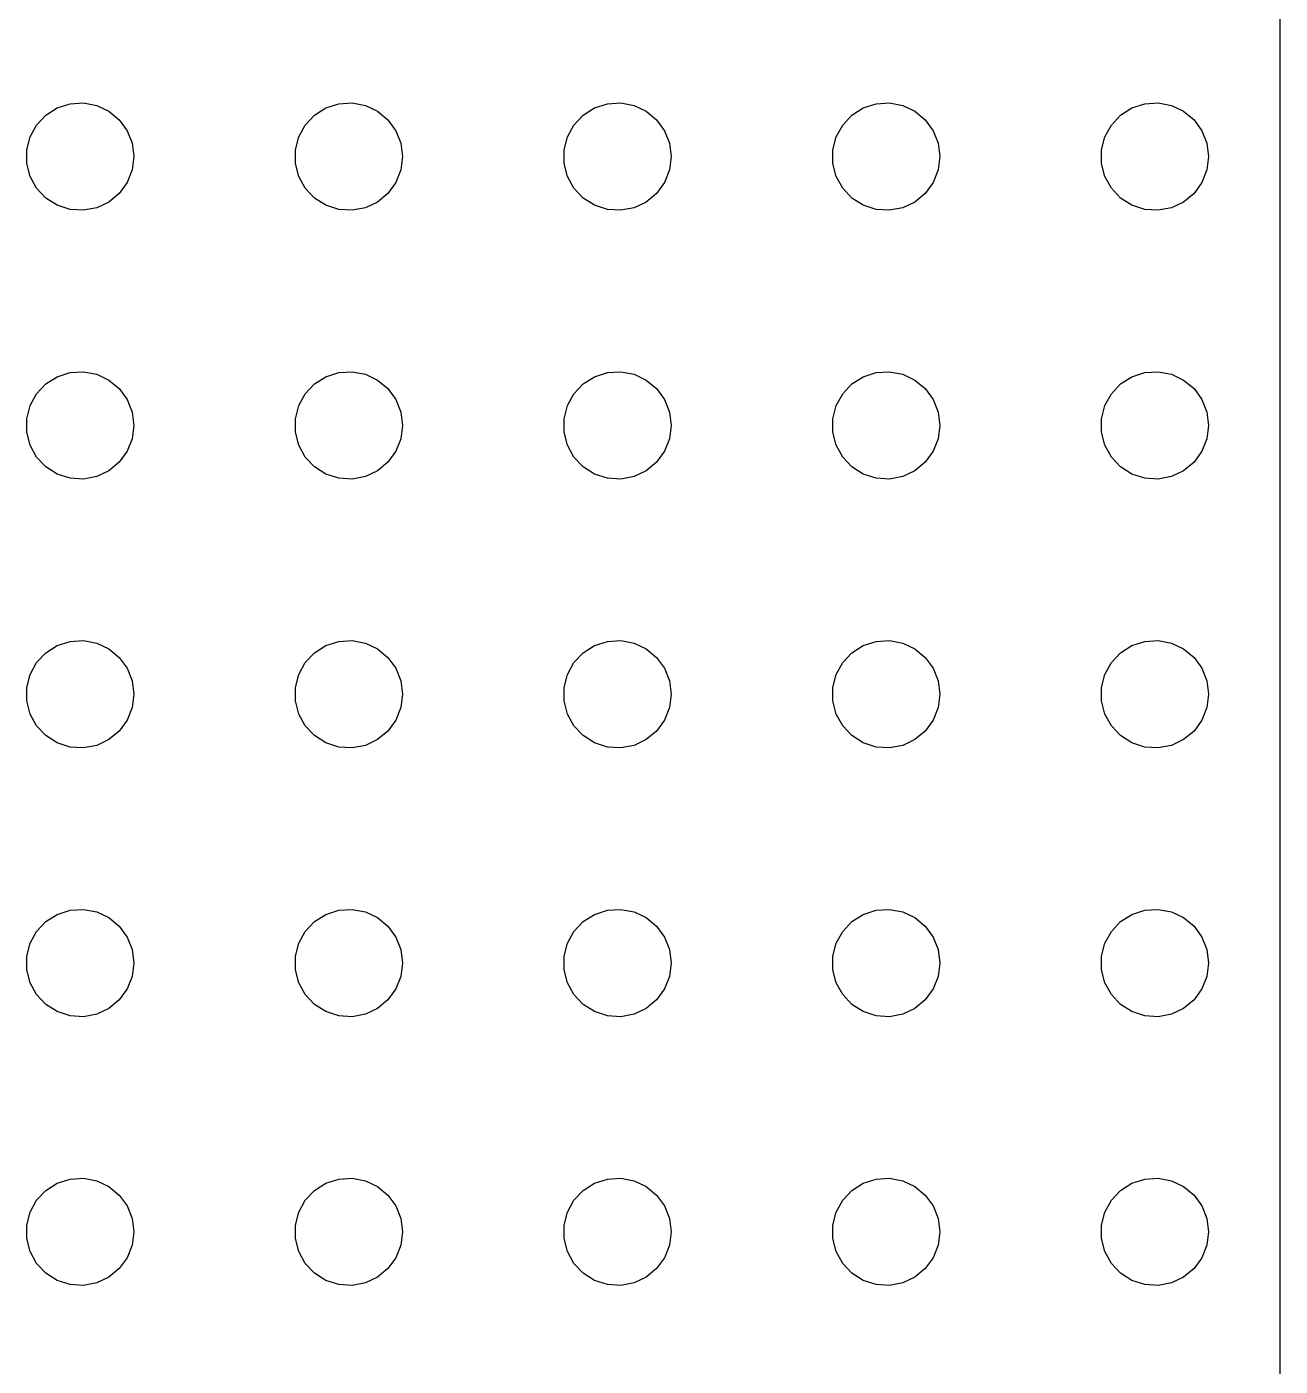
# Model space of a CAD drawing. Header units: metres. Extents: x -149 to 150, y -149 to 149.
# Drawn here: x 79.5 to 149.5, y 0 to 74.7 of the extents above; entities that cross this region are included whole.
import ezdxf

# ---------------------------------------------------------------- set-up
doc = ezdxf.new("R2010")
doc.units = ezdxf.units.M

msp = doc.modelspace()

# ---------------------------------------------------------------- linework, layer by layer
for p, q in [((149.5, -144.5), (149.5, 144.5)), ((81.2227, 70.2145), (81.9379, 70.4469)), ((81.9379, 70.4469), (82.6884, 70.4941)), ((82.6884, 70.4941), (83.427, 70.3532)), ((83.427, 70.3532), (84.1075, 70.033)), ((96.2227, 70.2145), (96.9379, 70.4469)), ((96.9379, 70.4469), (97.6884, 70.4941)), ((97.6884, 70.4941), (98.427, 70.3532)), ((98.427, 70.3532), (99.1075, 70.033)), ((111.223, 70.2145), (111.938, 70.4469)), ((111.938, 70.4469), (112.688, 70.4941)), ((112.688, 70.4941), (113.427, 70.3532)), ((113.427, 70.3532), (114.107, 70.033)), ((126.223, 70.2145), (126.938, 70.4469)), ((126.938, 70.4469), (127.688, 70.4941)), ((127.688, 70.4941), (128.427, 70.3532)), ((128.427, 70.3532), (129.107, 70.033)), ((141.223, 70.2145), (141.938, 70.4469)), ((141.938, 70.4469), (142.688, 70.4941)), ((142.688, 70.4941), (143.427, 70.3532)), ((143.427, 70.3532), (144.107, 70.033)), ((80.073, 69.2634), (80.5877, 69.8115)), ((80.5877, 69.8115), (81.2227, 70.2145)), ((84.1075, 70.033), (84.6869, 69.5536)), ((84.6869, 69.5536), (85.1289, 68.9453)), ((95.073, 69.2634), (95.5877, 69.8115)), ((95.5877, 69.8115), (96.2227, 70.2145)), ((99.1075, 70.033), (99.6869, 69.5536)), ((99.6869, 69.5536), (100.129, 68.9453)), ((110.073, 69.2634), (110.588, 69.8115)), ((110.588, 69.8115), (111.223, 70.2145)), ((114.107, 70.033), (114.687, 69.5536)), ((114.687, 69.5536), (115.129, 68.9453)), ((125.073, 69.2634), (125.588, 69.8115)), ((125.588, 69.8115), (126.223, 70.2145)), ((129.107, 70.033), (129.687, 69.5536)), ((129.687, 69.5536), (130.129, 68.9453)), ((140.073, 69.2634), (140.588, 69.8115)), ((140.588, 69.8115), (141.223, 70.2145)), ((144.107, 70.033), (144.687, 69.5536)), ((144.687, 69.5536), (145.129, 68.9453)), ((79.7107, 68.6044), (80.073, 69.2634)), ((85.1289, 68.9453), (85.4057, 68.2461)), ((94.7107, 68.6044), (95.073, 69.2634)), ((100.129, 68.9453), (100.406, 68.2461)), ((109.711, 68.6044), (110.073, 69.2634)), ((115.129, 68.9453), (115.406, 68.2461)), ((124.711, 68.6044), (125.073, 69.2634)), ((130.129, 68.9453), (130.406, 68.2461)), ((139.711, 68.6044), (140.073, 69.2634)), ((145.129, 68.9453), (145.406, 68.2461)), ((79.5237, 67.876), (79.7107, 68.6044)), ((85.4057, 68.2461), (85.5, 67.5)), ((94.5237, 67.876), (94.7107, 68.6044)), ((100.406, 68.2461), (100.5, 67.5)), ((109.524, 67.876), (109.711, 68.6044)), ((115.406, 68.2461), (115.5, 67.5)), ((124.524, 67.876), (124.711, 68.6044)), ((130.406, 68.2461), (130.5, 67.5)), ((139.524, 67.876), (139.711, 68.6044)), ((145.406, 68.2461), (145.5, 67.5)), ((79.5237, 67.124), (79.5237, 67.876)), ((85.5, 67.5), (85.4057, 66.7539)), ((94.5237, 67.124), (94.5237, 67.876)), ((100.5, 67.5), (100.406, 66.7539)), ((109.524, 67.124), (109.524, 67.876)), ((115.5, 67.5), (115.406, 66.7539)), ((124.524, 67.124), (124.524, 67.876)), ((130.5, 67.5), (130.406, 66.7539)), ((139.524, 67.124), (139.524, 67.876)), ((145.5, 67.5), (145.406, 66.7539)), ((79.7107, 66.3956), (79.5237, 67.124)), ((85.4057, 66.7539), (85.1289, 66.0547)), ((94.7107, 66.3956), (94.5237, 67.124)), ((100.406, 66.7539), (100.129, 66.0547)), ((109.711, 66.3956), (109.524, 67.124)), ((115.406, 66.7539), (115.129, 66.0547)), ((124.711, 66.3956), (124.524, 67.124)), ((130.406, 66.7539), (130.129, 66.0547)), ((139.711, 66.3956), (139.524, 67.124)), ((145.406, 66.7539), (145.129, 66.0547)), ((80.073, 65.7366), (79.7107, 66.3956)), ((85.1289, 66.0547), (84.6869, 65.4464)), ((95.073, 65.7366), (94.7107, 66.3956)), ((100.129, 66.0547), (99.6869, 65.4464)), ((110.073, 65.7366), (109.711, 66.3956)), ((115.129, 66.0547), (114.687, 65.4464)), ((125.073, 65.7366), (124.711, 66.3956)), ((130.129, 66.0547), (129.687, 65.4464)), ((140.073, 65.7366), (139.711, 66.3956)), ((145.129, 66.0547), (144.687, 65.4464)), ((80.5877, 65.1885), (80.073, 65.7366)), ((81.2227, 64.7855), (80.5877, 65.1885)), ((84.6869, 65.4464), (84.1075, 64.967)), ((95.5877, 65.1885), (95.073, 65.7366)), ((96.2227, 64.7855), (95.5877, 65.1885)), ((99.6869, 65.4464), (99.1075, 64.967)), ((110.588, 65.1885), (110.073, 65.7366)), ((111.223, 64.7855), (110.588, 65.1885)), ((114.687, 65.4464), (114.107, 64.967)), ((125.588, 65.1885), (125.073, 65.7366)), ((126.223, 64.7855), (125.588, 65.1885)), ((129.687, 65.4464), (129.107, 64.967)), ((140.588, 65.1885), (140.073, 65.7366)), ((141.223, 64.7855), (140.588, 65.1885)), ((144.687, 65.4464), (144.107, 64.967)), ((81.9379, 64.5531), (81.2227, 64.7855)), ((82.6884, 64.5059), (81.9379, 64.5531)), ((83.427, 64.6468), (82.6884, 64.5059)), ((84.1075, 64.967), (83.427, 64.6468)), ((96.9379, 64.5531), (96.2227, 64.7855)), ((97.6884, 64.5059), (96.9379, 64.5531)), ((98.427, 64.6468), (97.6884, 64.5059)), ((99.1075, 64.967), (98.427, 64.6468)), ((111.938, 64.5531), (111.223, 64.7855)), ((112.688, 64.5059), (111.938, 64.5531)), ((113.427, 64.6468), (112.688, 64.5059)), ((114.107, 64.967), (113.427, 64.6468)), ((126.938, 64.5531), (126.223, 64.7855)), ((127.688, 64.5059), (126.938, 64.5531)), ((128.427, 64.6468), (127.688, 64.5059)), ((129.107, 64.967), (128.427, 64.6468)), ((141.938, 64.5531), (141.223, 64.7855)), ((142.688, 64.5059), (141.938, 64.5531)), ((143.427, 64.6468), (142.688, 64.5059)), ((144.107, 64.967), (143.427, 64.6468)), ((81.2227, 55.2145), (81.9379, 55.4469)), ((81.9379, 55.4469), (82.6884, 55.4941)), ((82.6884, 55.4941), (83.427, 55.3532)), ((83.427, 55.3532), (84.1075, 55.033)), ((96.2227, 55.2145), (96.9379, 55.4469)), ((96.9379, 55.4469), (97.6884, 55.4941)), ((97.6884, 55.4941), (98.427, 55.3532)), ((98.427, 55.3532), (99.1075, 55.033)), ((111.223, 55.2145), (111.938, 55.4469)), ((111.938, 55.4469), (112.688, 55.4941)), ((112.688, 55.4941), (113.427, 55.3532)), ((113.427, 55.3532), (114.107, 55.033)), ((126.223, 55.2145), (126.938, 55.4469)), ((126.938, 55.4469), (127.688, 55.4941)), ((127.688, 55.4941), (128.427, 55.3532)), ((128.427, 55.3532), (129.107, 55.033)), ((141.223, 55.2145), (141.938, 55.4469)), ((141.938, 55.4469), (142.688, 55.4941)), ((142.688, 55.4941), (143.427, 55.3532)), ((143.427, 55.3532), (144.107, 55.033)), ((80.073, 54.2634), (80.5877, 54.8115)), ((80.5877, 54.8115), (81.2227, 55.2145)), ((84.1075, 55.033), (84.6869, 54.5536)), ((95.073, 54.2634), (95.5877, 54.8115)), ((95.5877, 54.8115), (96.2227, 55.2145)), ((99.1075, 55.033), (99.6869, 54.5536)), ((110.073, 54.2634), (110.588, 54.8115)), ((110.588, 54.8115), (111.223, 55.2145)), ((114.107, 55.033), (114.687, 54.5536)), ((125.073, 54.2634), (125.588, 54.8115)), ((125.588, 54.8115), (126.223, 55.2145)), ((129.107, 55.033), (129.687, 54.5536)), ((140.073, 54.2634), (140.588, 54.8115)), ((140.588, 54.8115), (141.223, 55.2145)), ((144.107, 55.033), (144.687, 54.5536)), ((79.7107, 53.6044), (80.073, 54.2634)), ((84.6869, 54.5536), (85.1289, 53.9453)), ((85.1289, 53.9453), (85.4057, 53.2461)), ((94.7107, 53.6044), (95.073, 54.2634)), ((99.6869, 54.5536), (100.129, 53.9453)), ((100.129, 53.9453), (100.406, 53.2461)), ((109.711, 53.6044), (110.073, 54.2634)), ((114.687, 54.5536), (115.129, 53.9453)), ((115.129, 53.9453), (115.406, 53.2461)), ((124.711, 53.6044), (125.073, 54.2634)), ((129.687, 54.5536), (130.129, 53.9453)), ((130.129, 53.9453), (130.406, 53.2461)), ((139.711, 53.6044), (140.073, 54.2634)), ((144.687, 54.5536), (145.129, 53.9453)), ((145.129, 53.9453), (145.406, 53.2461)), ((79.5237, 52.876), (79.7107, 53.6044)), ((85.4057, 53.2461), (85.5, 52.5)), ((94.5237, 52.876), (94.7107, 53.6044)), ((100.406, 53.2461), (100.5, 52.5)), ((109.524, 52.876), (109.711, 53.6044)), ((115.406, 53.2461), (115.5, 52.5)), ((124.524, 52.876), (124.711, 53.6044)), ((130.406, 53.2461), (130.5, 52.5)), ((139.524, 52.876), (139.711, 53.6044)), ((145.406, 53.2461), (145.5, 52.5)), ((79.5237, 52.124), (79.5237, 52.876)), ((85.5, 52.5), (85.4057, 51.7539)), ((94.5237, 52.124), (94.5237, 52.876)), ((100.5, 52.5), (100.406, 51.7539)), ((109.524, 52.124), (109.524, 52.876)), ((115.5, 52.5), (115.406, 51.7539)), ((124.524, 52.124), (124.524, 52.876)), ((130.5, 52.5), (130.406, 51.7539)), ((139.524, 52.124), (139.524, 52.876)), ((145.5, 52.5), (145.406, 51.7539)), ((79.7107, 51.3956), (79.5237, 52.124)), ((85.4057, 51.7539), (85.1289, 51.0547)), ((94.7107, 51.3956), (94.5237, 52.124)), ((100.406, 51.7539), (100.129, 51.0547)), ((109.711, 51.3956), (109.524, 52.124)), ((115.406, 51.7539), (115.129, 51.0547)), ((124.711, 51.3956), (124.524, 52.124)), ((130.406, 51.7539), (130.129, 51.0547)), ((139.711, 51.3956), (139.524, 52.124)), ((145.406, 51.7539), (145.129, 51.0547)), ((80.073, 50.7366), (79.7107, 51.3956)), ((85.1289, 51.0547), (84.6869, 50.4464)), ((95.073, 50.7366), (94.7107, 51.3956)), ((100.129, 51.0547), (99.6869, 50.4464)), ((110.073, 50.7366), (109.711, 51.3956)), ((115.129, 51.0547), (114.687, 50.4464)), ((125.073, 50.7366), (124.711, 51.3956)), ((130.129, 51.0547), (129.687, 50.4464)), ((140.073, 50.7366), (139.711, 51.3956)), ((145.129, 51.0547), (144.687, 50.4464)), ((80.5877, 50.1885), (80.073, 50.7366)), ((81.2227, 49.7855), (80.5877, 50.1885)), ((84.6869, 50.4464), (84.1075, 49.967)), ((95.5877, 50.1885), (95.073, 50.7366)), ((96.2227, 49.7855), (95.5877, 50.1885)), ((99.6869, 50.4464), (99.1075, 49.967)), ((110.588, 50.1885), (110.073, 50.7366)), ((111.223, 49.7855), (110.588, 50.1885)), ((114.687, 50.4464), (114.107, 49.967)), ((125.588, 50.1885), (125.073, 50.7366)), ((126.223, 49.7855), (125.588, 50.1885)), ((129.687, 50.4464), (129.107, 49.967)), ((140.588, 50.1885), (140.073, 50.7366)), ((141.223, 49.7855), (140.588, 50.1885)), ((144.687, 50.4464), (144.107, 49.967)), ((81.9379, 49.5531), (81.2227, 49.7855)), ((82.6884, 49.5059), (81.9379, 49.5531)), ((83.427, 49.6468), (82.6884, 49.5059)), ((84.1075, 49.967), (83.427, 49.6468)), ((96.9379, 49.5531), (96.2227, 49.7855)), ((97.6884, 49.5059), (96.9379, 49.5531)), ((98.427, 49.6468), (97.6884, 49.5059)), ((99.1075, 49.967), (98.427, 49.6468)), ((111.938, 49.5531), (111.223, 49.7855)), ((112.688, 49.5059), (111.938, 49.5531)), ((113.427, 49.6468), (112.688, 49.5059)), ((114.107, 49.967), (113.427, 49.6468)), ((126.938, 49.5531), (126.223, 49.7855)), ((127.688, 49.5059), (126.938, 49.5531)), ((128.427, 49.6468), (127.688, 49.5059)), ((129.107, 49.967), (128.427, 49.6468)), ((141.938, 49.5531), (141.223, 49.7855)), ((142.688, 49.5059), (141.938, 49.5531)), ((143.427, 49.6468), (142.688, 49.5059)), ((144.107, 49.967), (143.427, 49.6468)), ((81.2227, 40.2145), (81.9379, 40.4469)), ((81.9379, 40.4469), (82.6884, 40.4941)), ((82.6884, 40.4941), (83.427, 40.3532)), ((96.2227, 40.2145), (96.9379, 40.4469)), ((96.9379, 40.4469), (97.6884, 40.4941)), ((97.6884, 40.4941), (98.427, 40.3532)), ((111.223, 40.2145), (111.938, 40.4469)), ((111.938, 40.4469), (112.688, 40.4941)), ((112.688, 40.4941), (113.427, 40.3532)), ((126.223, 40.2145), (126.938, 40.4469)), ((126.938, 40.4469), (127.688, 40.4941)), ((127.688, 40.4941), (128.427, 40.3532)), ((141.223, 40.2145), (141.938, 40.4469)), ((141.938, 40.4469), (142.688, 40.4941)), ((142.688, 40.4941), (143.427, 40.3532)), ((80.073, 39.2634), (80.5877, 39.8115)), ((80.5877, 39.8115), (81.2227, 40.2145)), ((83.427, 40.3532), (84.1075, 40.033)), ((84.1075, 40.033), (84.6869, 39.5536)), ((95.073, 39.2634), (95.5877, 39.8115)), ((95.5877, 39.8115), (96.2227, 40.2145)), ((98.427, 40.3532), (99.1075, 40.033)), ((99.1075, 40.033), (99.6869, 39.5536)), ((110.073, 39.2634), (110.588, 39.8115)), ((110.588, 39.8115), (111.223, 40.2145)), ((113.427, 40.3532), (114.107, 40.033)), ((114.107, 40.033), (114.687, 39.5536)), ((125.073, 39.2634), (125.588, 39.8115)), ((125.588, 39.8115), (126.223, 40.2145)), ((128.427, 40.3532), (129.107, 40.033)), ((129.107, 40.033), (129.687, 39.5536)), ((140.073, 39.2634), (140.588, 39.8115)), ((140.588, 39.8115), (141.223, 40.2145)), ((143.427, 40.3532), (144.107, 40.033)), ((144.107, 40.033), (144.687, 39.5536)), ((79.7107, 38.6044), (80.073, 39.2634)), ((84.6869, 39.5536), (85.1289, 38.9453)), ((85.1289, 38.9453), (85.4057, 38.2461)), ((94.7107, 38.6044), (95.073, 39.2634)), ((99.6869, 39.5536), (100.129, 38.9453)), ((100.129, 38.9453), (100.406, 38.2461)), ((109.711, 38.6044), (110.073, 39.2634)), ((114.687, 39.5536), (115.129, 38.9453)), ((115.129, 38.9453), (115.406, 38.2461)), ((124.711, 38.6044), (125.073, 39.2634)), ((129.687, 39.5536), (130.129, 38.9453)), ((130.129, 38.9453), (130.406, 38.2461)), ((139.711, 38.6044), (140.073, 39.2634)), ((144.687, 39.5536), (145.129, 38.9453)), ((145.129, 38.9453), (145.406, 38.2461)), ((79.5237, 37.876), (79.7107, 38.6044)), ((85.4057, 38.2461), (85.5, 37.5)), ((94.5237, 37.876), (94.7107, 38.6044)), ((100.406, 38.2461), (100.5, 37.5)), ((109.524, 37.876), (109.711, 38.6044)), ((115.406, 38.2461), (115.5, 37.5)), ((124.524, 37.876), (124.711, 38.6044)), ((130.406, 38.2461), (130.5, 37.5)), ((139.524, 37.876), (139.711, 38.6044)), ((145.406, 38.2461), (145.5, 37.5)), ((79.5237, 37.124), (79.5237, 37.876)), ((85.5, 37.5), (85.4057, 36.7539)), ((94.5237, 37.124), (94.5237, 37.876)), ((100.5, 37.5), (100.406, 36.7539)), ((109.524, 37.124), (109.524, 37.876)), ((115.5, 37.5), (115.406, 36.7539)), ((124.524, 37.124), (124.524, 37.876)), ((130.5, 37.5), (130.406, 36.7539)), ((139.524, 37.124), (139.524, 37.876)), ((145.5, 37.5), (145.406, 36.7539)), ((79.7107, 36.3956), (79.5237, 37.124)), ((85.4057, 36.7539), (85.1289, 36.0547)), ((94.7107, 36.3956), (94.5237, 37.124)), ((100.406, 36.7539), (100.129, 36.0547)), ((109.711, 36.3956), (109.524, 37.124)), ((115.406, 36.7539), (115.129, 36.0547)), ((124.711, 36.3956), (124.524, 37.124)), ((130.406, 36.7539), (130.129, 36.0547)), ((139.711, 36.3956), (139.524, 37.124)), ((145.406, 36.7539), (145.129, 36.0547)), ((80.073, 35.7366), (79.7107, 36.3956)), ((85.1289, 36.0547), (84.6869, 35.4464)), ((95.073, 35.7366), (94.7107, 36.3956)), ((100.129, 36.0547), (99.6869, 35.4464)), ((110.073, 35.7366), (109.711, 36.3956)), ((115.129, 36.0547), (114.687, 35.4464)), ((125.073, 35.7366), (124.711, 36.3956)), ((130.129, 36.0547), (129.687, 35.4464)), ((140.073, 35.7366), (139.711, 36.3956)), ((145.129, 36.0547), (144.687, 35.4464)), ((80.5877, 35.1885), (80.073, 35.7366)), ((81.2227, 34.7855), (80.5877, 35.1885)), ((84.6869, 35.4464), (84.1075, 34.967)), ((95.5877, 35.1885), (95.073, 35.7366)), ((96.2227, 34.7855), (95.5877, 35.1885)), ((99.6869, 35.4464), (99.1075, 34.967)), ((110.588, 35.1885), (110.073, 35.7366)), ((111.223, 34.7855), (110.588, 35.1885)), ((114.687, 35.4464), (114.107, 34.967)), ((125.588, 35.1885), (125.073, 35.7366)), ((126.223, 34.7855), (125.588, 35.1885)), ((129.687, 35.4464), (129.107, 34.967)), ((140.588, 35.1885), (140.073, 35.7366)), ((141.223, 34.7855), (140.588, 35.1885)), ((144.687, 35.4464), (144.107, 34.967)), ((81.9379, 34.5531), (81.2227, 34.7855)), ((82.6884, 34.5059), (81.9379, 34.5531)), ((83.427, 34.6468), (82.6884, 34.5059)), ((84.1075, 34.967), (83.427, 34.6468)), ((96.9379, 34.5531), (96.2227, 34.7855)), ((97.6884, 34.5059), (96.9379, 34.5531)), ((98.427, 34.6468), (97.6884, 34.5059)), ((99.1075, 34.967), (98.427, 34.6468)), ((111.938, 34.5531), (111.223, 34.7855)), ((112.688, 34.5059), (111.938, 34.5531)), ((113.427, 34.6468), (112.688, 34.5059)), ((114.107, 34.967), (113.427, 34.6468)), ((126.938, 34.5531), (126.223, 34.7855)), ((127.688, 34.5059), (126.938, 34.5531)), ((128.427, 34.6468), (127.688, 34.5059)), ((129.107, 34.967), (128.427, 34.6468)), ((141.938, 34.5531), (141.223, 34.7855)), ((142.688, 34.5059), (141.938, 34.5531)), ((143.427, 34.6468), (142.688, 34.5059)), ((144.107, 34.967), (143.427, 34.6468)), ((81.2227, 25.2145), (81.9379, 25.4469)), ((81.9379, 25.4469), (82.6884, 25.4941)), ((82.6884, 25.4941), (83.427, 25.3532)), ((96.2227, 25.2145), (96.9379, 25.4469)), ((96.9379, 25.4469), (97.6884, 25.4941)), ((97.6884, 25.4941), (98.427, 25.3532)), ((111.223, 25.2145), (111.938, 25.4469)), ((111.938, 25.4469), (112.688, 25.4941)), ((112.688, 25.4941), (113.427, 25.3532)), ((126.223, 25.2145), (126.938, 25.4469)), ((126.938, 25.4469), (127.688, 25.4941)), ((127.688, 25.4941), (128.427, 25.3532)), ((141.223, 25.2145), (141.938, 25.4469)), ((141.938, 25.4469), (142.688, 25.4941)), ((142.688, 25.4941), (143.427, 25.3532)), ((80.073, 24.2634), (80.5877, 24.8115)), ((80.5877, 24.8115), (81.2227, 25.2145)), ((83.427, 25.3532), (84.1075, 25.033)), ((84.1075, 25.033), (84.6869, 24.5536)), ((95.073, 24.2634), (95.5877, 24.8115)), ((95.5877, 24.8115), (96.2227, 25.2145)), ((98.427, 25.3532), (99.1075, 25.033)), ((99.1075, 25.033), (99.6869, 24.5536)), ((110.073, 24.2634), (110.588, 24.8115)), ((110.588, 24.8115), (111.223, 25.2145)), ((113.427, 25.3532), (114.107, 25.033)), ((114.107, 25.033), (114.687, 24.5536)), ((125.073, 24.2634), (125.588, 24.8115)), ((125.588, 24.8115), (126.223, 25.2145)), ((128.427, 25.3532), (129.107, 25.033)), ((129.107, 25.033), (129.687, 24.5536)), ((140.073, 24.2634), (140.588, 24.8115)), ((140.588, 24.8115), (141.223, 25.2145)), ((143.427, 25.3532), (144.107, 25.033)), ((144.107, 25.033), (144.687, 24.5536)), ((79.7107, 23.6044), (80.073, 24.2634)), ((84.6869, 24.5536), (85.1289, 23.9453)), ((85.1289, 23.9453), (85.4057, 23.2461)), ((94.7107, 23.6044), (95.073, 24.2634)), ((99.6869, 24.5536), (100.129, 23.9453)), ((100.129, 23.9453), (100.406, 23.2461)), ((109.711, 23.6044), (110.073, 24.2634)), ((114.687, 24.5536), (115.129, 23.9453)), ((115.129, 23.9453), (115.406, 23.2461)), ((124.711, 23.6044), (125.073, 24.2634)), ((129.687, 24.5536), (130.129, 23.9453)), ((130.129, 23.9453), (130.406, 23.2461)), ((139.711, 23.6044), (140.073, 24.2634)), ((144.687, 24.5536), (145.129, 23.9453)), ((145.129, 23.9453), (145.406, 23.2461)), ((79.5237, 22.876), (79.7107, 23.6044)), ((85.4057, 23.2461), (85.5, 22.5)), ((94.5237, 22.876), (94.7107, 23.6044)), ((100.406, 23.2461), (100.5, 22.5)), ((109.524, 22.876), (109.711, 23.6044)), ((115.406, 23.2461), (115.5, 22.5)), ((124.524, 22.876), (124.711, 23.6044)), ((130.406, 23.2461), (130.5, 22.5)), ((139.524, 22.876), (139.711, 23.6044)), ((145.406, 23.2461), (145.5, 22.5)), ((79.5237, 22.124), (79.5237, 22.876)), ((85.5, 22.5), (85.4057, 21.7539)), ((94.5237, 22.124), (94.5237, 22.876)), ((100.5, 22.5), (100.406, 21.7539)), ((109.524, 22.124), (109.524, 22.876)), ((115.5, 22.5), (115.406, 21.7539)), ((124.524, 22.124), (124.524, 22.876)), ((130.5, 22.5), (130.406, 21.7539)), ((139.524, 22.124), (139.524, 22.876)), ((145.5, 22.5), (145.406, 21.7539)), ((79.7107, 21.3956), (79.5237, 22.124)), ((85.4057, 21.7539), (85.1289, 21.0547)), ((94.7107, 21.3956), (94.5237, 22.124)), ((100.406, 21.7539), (100.129, 21.0547)), ((109.711, 21.3956), (109.524, 22.124)), ((115.406, 21.7539), (115.129, 21.0547)), ((124.711, 21.3956), (124.524, 22.124)), ((130.406, 21.7539), (130.129, 21.0547)), ((139.711, 21.3956), (139.524, 22.124)), ((145.406, 21.7539), (145.129, 21.0547)), ((80.073, 20.7366), (79.7107, 21.3956)), ((85.1289, 21.0547), (84.6869, 20.4464)), ((95.073, 20.7366), (94.7107, 21.3956)), ((100.129, 21.0547), (99.6869, 20.4464)), ((110.073, 20.7366), (109.711, 21.3956)), ((115.129, 21.0547), (114.687, 20.4464)), ((125.073, 20.7366), (124.711, 21.3956)), ((130.129, 21.0547), (129.687, 20.4464)), ((140.073, 20.7366), (139.711, 21.3956)), ((145.129, 21.0547), (144.687, 20.4464)), ((80.5877, 20.1884), (80.073, 20.7366)), ((81.2227, 19.7855), (80.5877, 20.1884)), ((84.6869, 20.4464), (84.1075, 19.967)), ((95.5877, 20.1884), (95.073, 20.7366)), ((96.2227, 19.7855), (95.5877, 20.1884)), ((99.6869, 20.4464), (99.1075, 19.967)), ((110.588, 20.1884), (110.073, 20.7366)), ((111.223, 19.7855), (110.588, 20.1884)), ((114.687, 20.4464), (114.107, 19.967)), ((125.588, 20.1884), (125.073, 20.7366)), ((126.223, 19.7855), (125.588, 20.1884)), ((129.687, 20.4464), (129.107, 19.967)), ((140.588, 20.1884), (140.073, 20.7366)), ((141.223, 19.7855), (140.588, 20.1884)), ((144.687, 20.4464), (144.107, 19.967)), ((81.9379, 19.5531), (81.2227, 19.7855)), ((82.6884, 19.5059), (81.9379, 19.5531)), ((83.427, 19.6468), (82.6884, 19.5059)), ((84.1075, 19.967), (83.427, 19.6468)), ((96.9379, 19.5531), (96.2227, 19.7855)), ((97.6884, 19.5059), (96.9379, 19.5531)), ((98.427, 19.6468), (97.6884, 19.5059)), ((99.1075, 19.967), (98.427, 19.6468)), ((111.938, 19.5531), (111.223, 19.7855)), ((112.688, 19.5059), (111.938, 19.5531)), ((113.427, 19.6468), (112.688, 19.5059)), ((114.107, 19.967), (113.427, 19.6468)), ((126.938, 19.5531), (126.223, 19.7855)), ((127.688, 19.5059), (126.938, 19.5531)), ((128.427, 19.6468), (127.688, 19.5059)), ((129.107, 19.967), (128.427, 19.6468)), ((141.938, 19.5531), (141.223, 19.7855)), ((142.688, 19.5059), (141.938, 19.5531)), ((143.427, 19.6468), (142.688, 19.5059)), ((144.107, 19.967), (143.427, 19.6468)), ((81.9379, 10.4469), (82.6884, 10.4941)), ((82.6884, 10.4941), (83.427, 10.3532)), ((96.9379, 10.4469), (97.6884, 10.4941)), ((97.6884, 10.4941), (98.427, 10.3532)), ((111.938, 10.4469), (112.688, 10.4941)), ((112.688, 10.4941), (113.427, 10.3532)), ((126.938, 10.4469), (127.688, 10.4941)), ((127.688, 10.4941), (128.427, 10.3532)), ((141.938, 10.4469), (142.688, 10.4941)), ((142.688, 10.4941), (143.427, 10.3532)), ((80.073, 9.26335), (80.5877, 9.81154)), ((80.5877, 9.81154), (81.2227, 10.2145)), ((81.2227, 10.2145), (81.9379, 10.4469)), ((83.427, 10.3532), (84.1075, 10.033)), ((84.1075, 10.033), (84.6869, 9.55363)), ((95.073, 9.26335), (95.5877, 9.81154)), ((95.5877, 9.81154), (96.2227, 10.2145)), ((96.2227, 10.2145), (96.9379, 10.4469)), ((98.427, 10.3532), (99.1075, 10.033)), ((99.1075, 10.033), (99.6869, 9.55363)), ((110.073, 9.26335), (110.588, 9.81154)), ((110.588, 9.81154), (111.223, 10.2145)), ((111.223, 10.2145), (111.938, 10.4469)), ((113.427, 10.3532), (114.107, 10.033)), ((114.107, 10.033), (114.687, 9.55363)), ((125.073, 9.26335), (125.588, 9.81154)), ((125.588, 9.81154), (126.223, 10.2145)), ((126.223, 10.2145), (126.938, 10.4469)), ((128.427, 10.3532), (129.107, 10.033)), ((129.107, 10.033), (129.687, 9.55363)), ((140.073, 9.26335), (140.588, 9.81154)), ((140.588, 9.81154), (141.223, 10.2145)), ((141.223, 10.2145), (141.938, 10.4469)), ((143.427, 10.3532), (144.107, 10.033)), ((144.107, 10.033), (144.687, 9.55363)), ((79.7107, 8.60437), (80.073, 9.26335)), ((84.6869, 9.55363), (85.1289, 8.94525)), ((94.7107, 8.60437), (95.073, 9.26335)), ((99.6869, 9.55363), (100.129, 8.94525)), ((109.711, 8.60437), (110.073, 9.26335)), ((114.687, 9.55363), (115.129, 8.94525)), ((124.711, 8.60437), (125.073, 9.26335)), ((129.687, 9.55363), (130.129, 8.94525)), ((139.711, 8.60437), (140.073, 9.26335)), ((144.687, 9.55363), (145.129, 8.94525)), ((79.5237, 7.87599), (79.7107, 8.60437)), ((85.1289, 8.94525), (85.4057, 8.24606)), ((85.4057, 8.24606), (85.5, 7.5)), ((94.5237, 7.87599), (94.7107, 8.60437)), ((100.129, 8.94525), (100.406, 8.24606)), ((100.406, 8.24606), (100.5, 7.5)), ((109.524, 7.87599), (109.711, 8.60437)), ((115.129, 8.94525), (115.406, 8.24606)), ((115.406, 8.24606), (115.5, 7.5)), ((124.524, 7.87599), (124.711, 8.60437)), ((130.129, 8.94525), (130.406, 8.24606)), ((130.406, 8.24606), (130.5, 7.5)), ((139.524, 7.87599), (139.711, 8.60437)), ((145.129, 8.94525), (145.406, 8.24606)), ((145.406, 8.24606), (145.5, 7.5)), ((79.5237, 7.12399), (79.5237, 7.87599)), ((85.5, 7.5), (85.4057, 6.75392)), ((94.5237, 7.12399), (94.5237, 7.87599)), ((100.5, 7.5), (100.406, 6.75392)), ((109.524, 7.12399), (109.524, 7.87599)), ((115.5, 7.5), (115.406, 6.75392)), ((124.524, 7.12399), (124.524, 7.87599)), ((130.5, 7.5), (130.406, 6.75392)), ((139.524, 7.12399), (139.524, 7.87599)), ((145.5, 7.5), (145.406, 6.75392)), ((79.7107, 6.39561), (79.5237, 7.12399)), ((85.4057, 6.75392), (85.1289, 6.05473)), ((94.7107, 6.39561), (94.5237, 7.12399)), ((100.406, 6.75392), (100.129, 6.05473)), ((109.711, 6.39561), (109.524, 7.12399)), ((115.406, 6.75392), (115.129, 6.05473)), ((124.711, 6.39561), (124.524, 7.12399)), ((130.406, 6.75392), (130.129, 6.05473)), ((139.711, 6.39561), (139.524, 7.12399)), ((145.406, 6.75392), (145.129, 6.05473)), ((80.073, 5.73663), (79.7107, 6.39561)), ((85.1289, 6.05473), (84.6869, 5.44635)), ((95.073, 5.73663), (94.7107, 6.39561)), ((100.129, 6.05473), (99.6869, 5.44635)), ((110.073, 5.73663), (109.711, 6.39561)), ((115.129, 6.05473), (114.687, 5.44635)), ((125.073, 5.73663), (124.711, 6.39561)), ((130.129, 6.05473), (129.687, 5.44635)), ((140.073, 5.73663), (139.711, 6.39561)), ((145.129, 6.05473), (144.687, 5.44635)), ((80.5877, 5.18845), (80.073, 5.73663)), ((84.6869, 5.44635), (84.1075, 4.96701)), ((95.5877, 5.18845), (95.073, 5.73663)), ((99.6869, 5.44635), (99.1075, 4.96701)), ((110.588, 5.18845), (110.073, 5.73663)), ((114.687, 5.44635), (114.107, 4.96701)), ((125.588, 5.18845), (125.073, 5.73663)), ((129.687, 5.44635), (129.107, 4.96701)), ((140.588, 5.18845), (140.073, 5.73663)), ((144.687, 5.44635), (144.107, 4.96701)), ((81.2227, 4.78551), (80.5877, 5.18845)), ((81.9379, 4.55313), (81.2227, 4.78551)), ((82.6884, 4.50591), (81.9379, 4.55313)), ((83.427, 4.64682), (82.6884, 4.50591)), ((84.1075, 4.96701), (83.427, 4.64682)), ((96.2227, 4.78551), (95.5877, 5.18845)), ((96.9379, 4.55313), (96.2227, 4.78551)), ((97.6884, 4.50591), (96.9379, 4.55313)), ((98.427, 4.64682), (97.6884, 4.50591)), ((99.1075, 4.96701), (98.427, 4.64682)), ((111.223, 4.78551), (110.588, 5.18845)), ((111.938, 4.55313), (111.223, 4.78551)), ((112.688, 4.50591), (111.938, 4.55313)), ((113.427, 4.64682), (112.688, 4.50591)), ((114.107, 4.96701), (113.427, 4.64682)), ((126.223, 4.78551), (125.588, 5.18845)), ((126.938, 4.55313), (126.223, 4.78551)), ((127.688, 4.50591), (126.938, 4.55313)), ((128.427, 4.64682), (127.688, 4.50591)), ((129.107, 4.96701), (128.427, 4.64682)), ((141.223, 4.78551), (140.588, 5.18845)), ((141.938, 4.55313), (141.223, 4.78551)), ((142.688, 4.50591), (141.938, 4.55313)), ((143.427, 4.64682), (142.688, 4.50591)), ((144.107, 4.96701), (143.427, 4.64682))]:
    msp.add_line(p, q)

doc.saveas('drawing.dxf')
